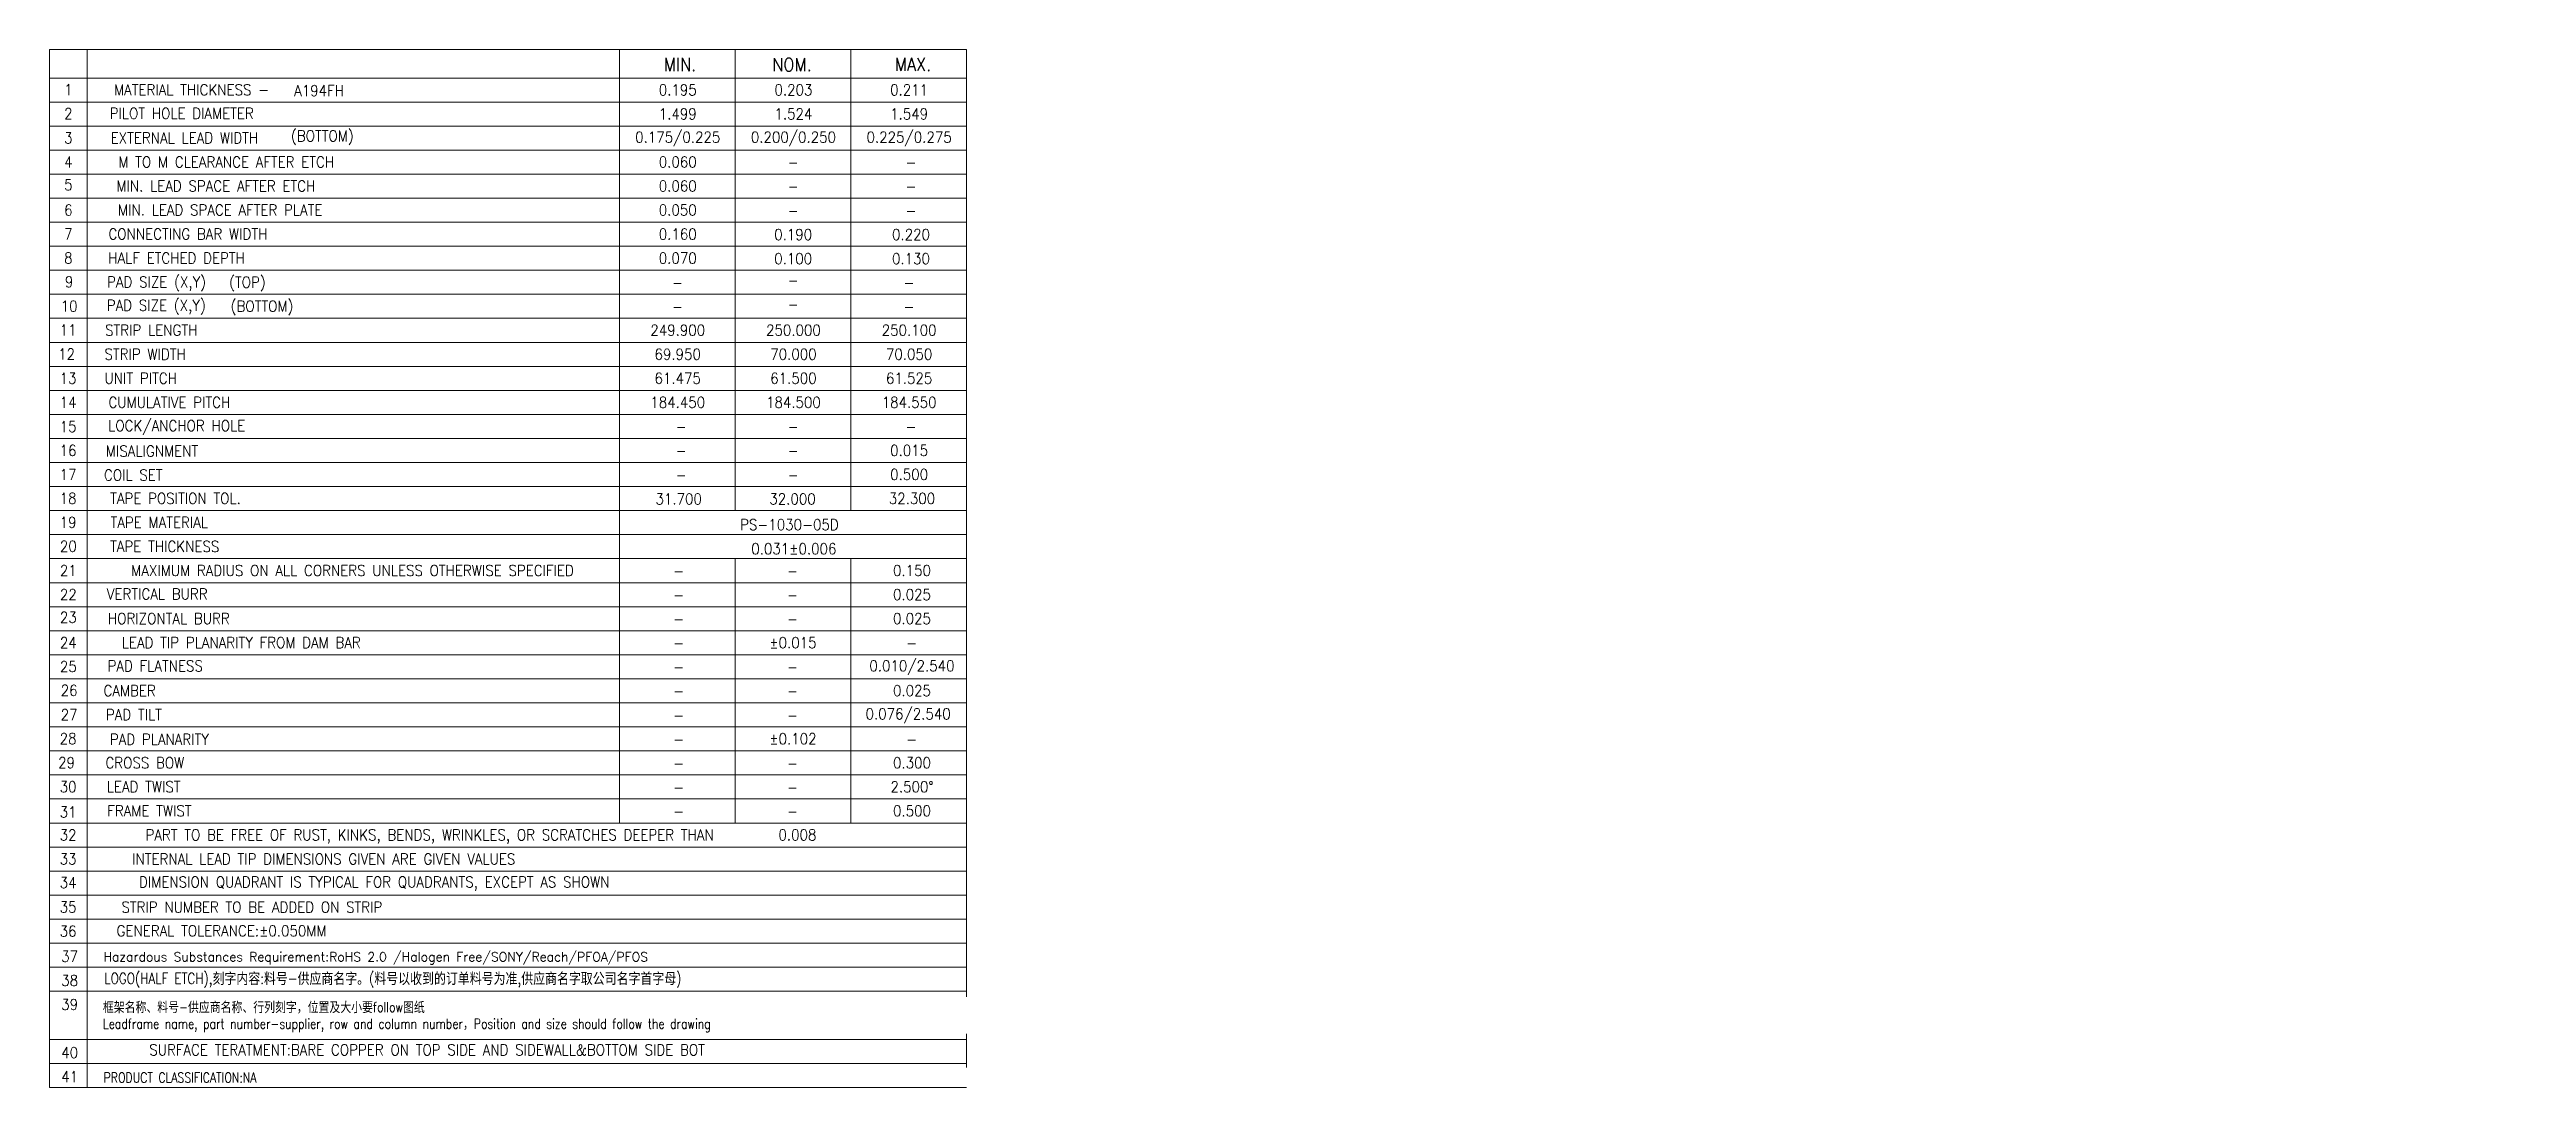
# Model space of a CAD drawing. Extents: x 1759.9 to 1800.7, y 281.4 to 298.5.
import ezdxf
from ezdxf.enums import TextEntityAlignment as Align

# ---------------------------------------------------------------- set-up
doc = ezdxf.new("R2010")
doc.units = 0
doc.header["$MEASUREMENT"] = 0
doc.layers.add('TEMPLATE', color=7, linetype='Continuous')
doc.styles.add('ROMANS', font='SIMPLEX.shx', dxfattribs={"width": 0.8, "height": 1})
doc.styles.add('SIMPLEX', font='SIMPLEX')

msp = doc.modelspace()

# ---------------------------------------------------------------- linework, layer by layer
at = {"layer": 'TEMPLATE', "color": 7, "lineweight": 9}
for p, q in [((1759.88, 298.547), (1775.005, 298.547)), ((1759.88, 281.423), (1759.88, 298.547)), ((1769.281, 291.336), (1769.281, 298.547)), ((1771.189, 291.336), (1771.189, 298.547)), ((1773.097, 291.336), (1773.097, 298.547)), ((1775.005, 281.423), (1775.005, 298.547)), ((1769.281, 285.785), (1769.281, 291.336)), ((1771.189, 290.94), (1771.189, 291.336)), ((1773.097, 290.94), (1773.097, 291.336)), ((1771.189, 285.785), (1771.189, 290.147)), ((1773.097, 285.785), (1773.097, 290.147))]:
    msp.add_line(p, q, dxfattribs=at)
at = {"layer": 'TEMPLATE', "color": 3, "lineweight": 9}
for p, q in [((1760.502, 281.423), (1760.502, 298.547)), ((1759.88, 298.077), (1775.005, 298.077)), ((1759.88, 297.68), (1775.005, 297.68)), ((1759.88, 297.284), (1775.005, 297.284)), ((1759.88, 296.887), (1775.005, 296.887)), ((1759.88, 296.491), (1775.005, 296.491)), ((1759.88, 296.094), (1775.005, 296.094)), ((1759.88, 295.698), (1775.005, 295.698)), ((1759.88, 295.301), (1775.005, 295.301)), ((1759.88, 294.905), (1775.005, 294.905)), ((1759.88, 294.508), (1775.005, 294.508)), ((1759.88, 294.112), (1775.005, 294.112)), ((1759.88, 293.715), (1775.005, 293.715)), ((1759.88, 293.319), (1775.005, 293.319)), ((1759.88, 292.922), (1775.005, 292.922)), ((1759.88, 292.526), (1775.005, 292.526)), ((1759.88, 292.129), (1775.005, 292.129)), ((1759.88, 291.733), (1775.005, 291.733)), ((1759.88, 291.336), (1775.005, 291.336)), ((1759.88, 291.336), (1775.005, 291.336)), ((1759.88, 290.94), (1775.005, 290.94)), ((1759.88, 290.543), (1775.005, 290.543)), ((1759.88, 290.147), (1775.005, 290.147)), ((1759.88, 289.75), (1775.005, 289.75)), ((1759.88, 289.354), (1775.005, 289.354)), ((1759.88, 288.957), (1775.005, 288.957)), ((1759.88, 288.561), (1775.005, 288.561)), ((1759.88, 288.164), (1775.005, 288.164)), ((1759.88, 287.768), (1775.005, 287.768)), ((1759.88, 287.371), (1775.005, 287.371)), ((1759.88, 286.975), (1775.005, 286.975)), ((1759.88, 286.578), (1775.005, 286.578)), ((1759.88, 286.182), (1775.005, 286.182)), ((1759.88, 285.785), (1775.005, 285.785)), ((1759.88, 285.388), (1775.005, 285.388)), ((1759.88, 284.992), (1775.005, 284.992)), ((1759.88, 284.595), (1775.005, 284.595)), ((1759.88, 284.199), (1775.005, 284.199)), ((1759.88, 283.802), (1775.005, 283.802)), ((1759.88, 283.406), (1775.005, 283.406)), ((1759.88, 283.009), (1775.005, 283.009))]:
    msp.add_line(p, q, dxfattribs=at)

# ---------------------------------------------------------------- texts
at = {"color": 3, "lineweight": 9, "style": 'SIMPLEX'}
msp.add_text('Hazardous Substances Requirement:RoHS 2.0 /Halogen Free/SONY/Reach/PFOA/PFOS', height=0.15, dxfattribs=at).set_placement((1760.769, 283.502))
at = {"layer": 'TEMPLATE', "color": 7, "lineweight": 9, "style": 'ROMANS', "width": 0.9}
for s, p in [('MIN.', (1770.277, 298.299)), ('NOM.', (1772.124, 298.297)), ('MAX.', (1774.12, 298.301))]:
    msp.add_text(s, height=0.2163, dxfattribs=at).set_placement(p, align=Align.MIDDLE)
at = {"layer": 'TEMPLATE', "color": 3, "lineweight": 9, "style": 'ROMANS', "width": 0.9}
for s, height, p in [('1', 0.18, (1760.19, 297.886)), ('MATERIAL THICKNESS - ', 0.18023, (1762.278, 297.882)), ('A194FH', 0.1802, (1764.325, 297.869)), ('0.195', 0.1802, (1770.24, 297.881)), ('0.203', 0.1802, (1772.148, 297.881)), ('0.211', 0.1802, (1774.056, 297.881)), ('2', 0.18, (1760.19, 297.489)), ('PILOT HOLE DIAMETER', 0.18023, (1762.06, 297.493)), ('1.499', 0.1802, (1770.24, 297.485)), ('1.524', 0.1802, (1772.148, 297.485)), ('1.549', 0.1802, (1774.056, 297.485)), ('3', 0.18, (1760.19, 297.088)), ('EXTERNAL LEAD WIDTH', 0.18023, (1762.105, 297.089)), ('(BOTTOM)', 0.1802, (1764.379, 297.109)), ('0.175/0.225', 0.18023, (1770.24, 297.088)), ('0.200/0.250', 0.18023, (1772.148, 297.088)), ('0.225/0.275', 0.18023, (1774.056, 297.088)), ('4', 0.18, (1760.19, 296.693)), ('M TO M CLEARANCE AFTER ETCH', 0.18023, (1762.794, 296.692)), ('0.060', 0.1802, (1770.24, 296.692)), ('-', 0.18, (1772.144, 296.683)), ('-', 0.18, (1774.087, 296.683)), ('5', 0.18, (1760.19, 296.315)), ('MIN. LEAD SPACE AFTER ETCH', 0.18023, (1762.623, 296.296)), ('0.060', 0.1802, (1770.24, 296.295)), ('-', 0.18, (1772.144, 296.287)), ('-', 0.18, (1774.087, 296.287)), ('6', 0.18, (1760.19, 295.898)), ('MIN. LEAD SPACE AFTER PLATE', 0.18023, (1762.694, 295.899)), ('0.050', 0.1802, (1770.24, 295.899)), ('-', 0.18, (1772.144, 295.89)), ('-', 0.18, (1774.087, 295.89)), ('7', 0.18, (1760.19, 295.504)), ('CONNECTING BAR WIDTH', 0.18023, (1762.162, 295.503)), ('0.160', 0.1802, (1770.24, 295.502)), ('0.190', 0.1802, (1772.144, 295.494)), ('0.220', 0.1802, (1774.087, 295.494)), ('8', 0.18, (1760.19, 295.107)), ('HALF ETCHED DEPTH', 0.18023, (1761.975, 295.106)), ('0.070', 0.1802, (1770.24, 295.106)), ('0.100', 0.1802, (1772.144, 295.097)), ('0.130', 0.1802, (1774.087, 295.097)), ('9', 0.18, (1760.203, 294.714)), ('PAD SIZE (X,Y)', 0.18023, (1761.645, 294.699)), ('(TOP)', 0.1802, (1763.143, 294.695)), ('-', 0.18, (1770.236, 294.701)), ('-', 0.18, (1772.144, 294.737)), ('-', 0.18, (1774.052, 294.701)), ('10', 0.1802, (1760.203, 294.313)), ('PAD SIZE (X,Y)', 0.18023, (1761.641, 294.313)), ('(BOTTOM)', 0.1802, (1763.384, 294.3)), ('-', 0.18, (1770.236, 294.304)), ('-', 0.18, (1772.144, 294.341)), ('-', 0.18, (1774.052, 294.304)), ('11', 0.1802, (1760.186, 293.919)), ('STRIP LENGTH', 0.18023, (1761.557, 293.917)), ('249.900', 0.1802, (1770.24, 293.916)), ('250.000', 0.1802, (1772.148, 293.916)), ('250.100', 0.1802, (1774.056, 293.916)), ('12', 0.1802, (1760.161, 293.522)), ('STRIP WIDTH', 0.18023, (1761.457, 293.52)), ('69.950', 0.1802, (1770.24, 293.519)), ('70.000', 0.1802, (1772.148, 293.519)), ('70.050', 0.1802, (1774.056, 293.519)), ('13', 0.1802, (1760.186, 293.123)), ('UNIT PITCH', 0.1802, (1761.383, 293.123)), ('61.475', 0.1802, (1770.24, 293.123)), ('61.500', 0.1802, (1772.148, 293.123)), ('61.525', 0.1802, (1774.056, 293.123)), ('14', 0.1802, (1760.186, 292.727)), ('CUMULATIVE PITCH', 0.18023, (1761.856, 292.725)), ('184.450', 0.1802, (1770.24, 292.726)), ('184.500', 0.1802, (1772.148, 292.726)), ('184.550', 0.1802, (1774.056, 292.726)), ('15', 0.1802, (1760.186, 292.326)), ('LOCK/ANCHOR HOLE', 0.18023, (1761.977, 292.329)), ('-', 0.18, (1770.296, 292.322)), ('-', 0.18, (1772.144, 292.322)), ('-', 0.18, (1774.087, 292.322)), ('16', 0.1802, (1760.186, 291.932)), ('MISALIGNMENT', 0.18023, (1761.57, 291.921)), ('-', 0.18, (1770.296, 291.925)), ('-', 0.18, (1772.144, 291.925)), ('17', 0.1802, (1760.186, 291.535)), ('COIL SET', 0.1802, (1761.261, 291.526)), ('-', 0.18, (1770.296, 291.528)), ('-', 0.18, (1772.144, 291.528)), ('18', 0.1802, (1760.186, 291.143)), ('TAPE POSITION TOL.', 0.18023, (1761.957, 291.141)), ('31.700', 0.1802, (1770.256, 291.132)), ('32.000', 0.1802, (1772.133, 291.132)), ('32.300', 0.1802, (1774.103, 291.14)), ('20', 0.1802, (1760.19, 290.352)), ('19', 0.1802, (1760.186, 290.747)), ('TAPE THICKNESS', 0.18023, (1761.779, 290.348)), ('TAPE MATERIAL', 0.18023, (1761.69, 290.744)), ('PS-1030-05D', 0.18023, (1772.082, 290.707)), ('21', 0.1802, (1760.19, 289.951)), ('MAXIMUM RADIUS ON ALL CORNERS UNLESS OTHERWISE SPECIFIED', 0.18023, (1764.876, 289.951)), ('0.031%%p0.006', 0.18023, (1772.155, 290.31)), ('0.150', 0.1802, (1774.103, 289.951)), ('22', 0.1802, (1760.19, 289.556)), ('VERTICAL BURR', 0.18023, (1761.656, 289.563)), ('-', 0.18, (1770.256, 289.942)), ('-', 0.18, (1772.133, 289.942)), ('0.025', 0.1802, (1774.103, 289.554)), ('23', 0.1802, (1760.19, 289.178)), ('HORIZONTAL BURR', 0.18023, (1761.847, 289.158)), ('-', 0.18, (1770.256, 289.546)), ('-', 0.18, (1772.133, 289.546)), ('0.025', 0.1802, (1774.103, 289.158)), ('24', 0.1802, (1760.19, 288.76)), ('LEAD TIP PLANARITY FROM DAM BAR', 0.18023, (1763.042, 288.762)), ('-', 0.18, (1770.256, 289.149)), ('-', 0.18, (1772.133, 289.149)), ('25', 0.1802, (1760.19, 288.367)), ('PAD FLATNESS', 0.18023, (1761.623, 288.377)), ('-', 0.18, (1770.256, 288.753)), ('0.010/2.540', 0.18023, (1774.103, 288.365)), ('-', 0.18, (1774.096, 288.753)), ('26', 0.1802, (1760.203, 287.973)), ('CAMBER', 0.1802, (1761.201, 287.969)), ('-', 0.18, (1770.256, 288.356)), ('-', 0.18, (1772.133, 288.356)), ('0.025', 0.1802, (1774.103, 287.968)), ('27', 0.1802, (1760.203, 287.573)), ('PAD TILT', 0.1802, (1761.272, 287.572)), ('-', 0.18, (1770.256, 287.96)), ('-', 0.18, (1772.133, 287.96)), ('0.076/2.540', 0.18023, (1774.04, 287.572)), ('28', 0.1802, (1760.186, 287.178)), ('PAD PLANARITY', 0.18023, (1761.692, 287.165)), ('-', 0.18, (1770.256, 287.563)), ('%%p0.102', 0.1802, (1772.14, 287.175)), ('-', 0.18, (1772.133, 287.563)), ('29', 0.1802, (1760.161, 286.781)), ('CROSS BOW', 0.1802, (1761.452, 286.779)), ('-', 0.18, (1770.256, 287.167)), ('0.300', 0.1802, (1774.103, 286.779)), ('-', 0.18, (1774.096, 287.167)), ('30', 0.1802, (1760.186, 286.383)), ('LEAD TWIST', 0.1802, (1761.432, 286.383)), ('-', 0.18, (1770.256, 286.77)), ('-', 0.18, (1770.256, 286.374)), ('-', 0.18, (1772.133, 286.77)), ('-', 0.18, (1772.133, 286.374)), ('2.500%%d', 0.1802, (1774.103, 286.382)), ('31', 0.1802, (1760.186, 285.966)), ('FRAME TWIST', 0.18023, (1761.527, 285.986)), ('-', 0.18, (1770.256, 285.977)), ('-', 0.18, (1772.133, 285.977)), ('32', 0.1802, (1760.186, 285.587)), ('PART TO BE FREE OF RUST, KINKS, BENDS, WRINKLES, OR SCRATCHES DEEPER THAN', 0.18023, (1766.148, 285.562)), ('0.008', 0.1802, (1772.214, 285.589)), ('33', 0.1802, (1760.186, 285.191)), ('INTERNAL LEAD TIP DIMENSIONS GIVEN ARE GIVEN VALUES', 0.18023, (1764.402, 285.191)), ('34', 0.1802, (1760.186, 284.803)), ('DIMENSION QUADRANT IS TYPICAL FOR QUADRANTS, EXCEPT AS SHOWN', 0.18023, (1765.235, 284.784)), ('35', 0.1802, (1760.186, 284.398)), ('STRIP NUMBER TO BE ADDED ON STRIP', 0.18023, (1763.217, 284.397)), ('36', 0.1802, (1760.186, 284.001)), ('GENERAL TOLERANCE:%%P0.050MM', 0.18023, (1762.717, 284.006)), ('37', 0.1802, (1760.212, 283.584)), ('38', 0.1802, (1760.212, 283.187))]:
    msp.add_text(s, height=height, dxfattribs=at).set_placement(p, align=Align.MIDDLE)
at = {"layer": 'TEMPLATE', "color": 1, "lineweight": 9, "style": 'ROMANS', "width": 0.9}
for s, p in [('0.015', (1774.056, 291.933)), ('0.500', (1774.056, 291.537)), ('%%P0.015', (1772.14, 288.761)), ('0.500', (1774.103, 285.986)), ('39', (1760.212, 282.791)), ('40', (1760.212, 281.997)), ('41', (1760.212, 281.601))]:
    msp.add_text(s, height=0.1802, dxfattribs=at).set_placement(p, align=Align.MIDDLE)
at = {"layer": 'TEMPLATE', "color": 3, "lineweight": 9, "insert": (1760.782, 283.311), "char_height": 0.18023, "width": 43.70089, "attachment_point": 1, "style": 'ROMANS'}
msp.add_mtext('LOGO(HALF ETCH),刻字内容:料号-供应商名字。(料号以收到的订单料号为准,供应商名字取公司名字首字母)', dxfattribs=at)

# ---------------------------------------------------------------- next in the draw order: texts
at = {"layer": 'TEMPLATE', "color": 1, "lineweight": 0, "width": 39.87488, "attachment_point": 1, "style": 'ROMANS', "bg_fill": 2}
for s, insert, char_height in [('框架名称、料号-供应商名称、行列刻字，位置及大小要follow图纸^M^JLeadframe name, part number-supplier, row and column number，Position and size should follow the drawing', (1760.76, 282.83), 0.164454), ('PRODUCT CLASSIFICATION:NA', (1760.772, 281.668, 0.096), 0.16445)]:
    msp.add_mtext(s, dxfattribs=dict(at, insert=insert, char_height=char_height))

# ---------------------------------------------------------------- next in the draw order: linework, layer by layer
at = {"layer": 'TEMPLATE', "color": 3, "lineweight": 9}
for p, q in [((1759.88, 282.216), (1775.005, 282.216)), ((1759.88, 281.82), (1775.005, 281.82))]:
    msp.add_line(p, q, dxfattribs=at)
at = {"layer": 'TEMPLATE', "color": 7, "lineweight": 9}
msp.add_line((1759.88, 281.423), (1775.005, 281.423), dxfattribs=at)

# ---------------------------------------------------------------- next in the draw order: texts
at = {"layer": 'TEMPLATE', "color": 1, "lineweight": 9, "style": 'ROMANS', "width": 0.9}
msp.add_text('SURFACE TERATMENT:BARE COPPER ON TOP SIDE AND SIDEWALL&BOTTOM SIDE BOT ', height=0.18023, dxfattribs=at).set_placement((1766.162, 282.042), align=Align.MIDDLE)

doc.saveas('drawing.dxf')
